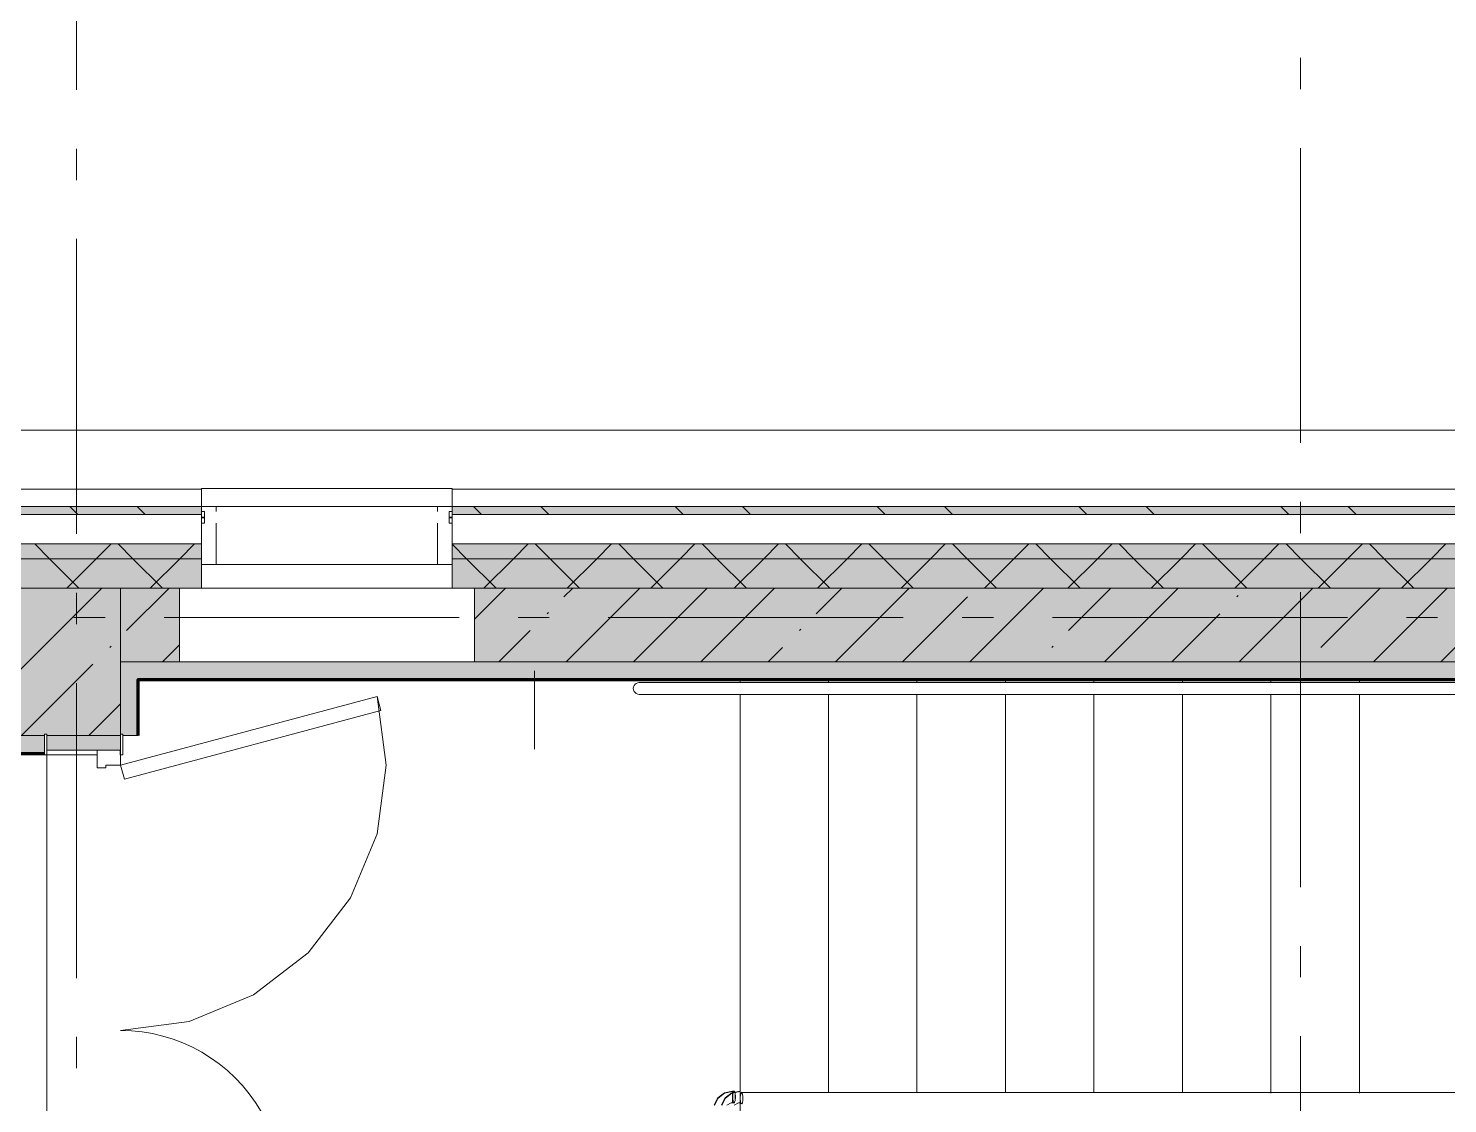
# Model space of a CAD drawing. Header units: millimetres. Extents: x -537608 to 253996, y -217170 to 186033.
# Drawn here: x -272724 to -267912, y 29551 to 33197 of the extents above; entities that cross this region are included whole.
import ezdxf

# ---------------------------------------------------------------- set-up
doc = ezdxf.new("R2010")
doc.units = ezdxf.units.MM
doc.layers.add('16) Лак 1.6м', color=160, linetype='Continuous', lineweight=90)
doc.layers.add('PDF _Геометрия', color=7, linetype='Continuous')
doc.layers.add('PDF _Сплошная заливка', color=7, linetype='Continuous', true_color=0xffffff)

msp = doc.modelspace()

# ---------------------------------------------------------------- hatches: boundary and pattern name
at = {"layer": 'PDF _Сплошная заливка', "transparency": 33554559}
h = msp.add_hatch(color=256, dxfattribs=at)
h.paths.add_polyline_path([(-264411.3488, 31549.0045), (-264384.3486, 31549.0045), (-264384.3486, 31576.0025), (-271287.3503, 31576.0025), (-271287.3503, 31549.0045), (-264437.7925, 31549.0045)], flags=0)
h.paths.add_polyline_path([(-274074.5414, 31549.0045), (-272137.3517, 31549.0045), (-272137.3517, 31576.0025), (-274426.6915, 31576.0025), (-274426.6915, 31549.0045)], flags=0)
h.paths.add_polyline_path([(-276126.6902, 31549.0045), (-276126.6902, 31576.0025), (-277321.6919, 31576.0025), (-277321.6919, 31549.0045), (-276169.4866, 31549.0045)], flags=0)
h.paths.add_polyline_path([(-281911.6917, 31549.0045), (-281911.6917, 31576.0025), (-283111.6925, 31576.0025), (-283111.6925, 31549.0045), (-282035.3315, 31549.0045)], flags=0)
h.paths.add_polyline_path([(-279102.4091, 31549.0045), (-279021.6905, 31549.0045), (-279021.6905, 31576.0025), (-280211.6909, 31576.0025), (-280211.6909, 31549.0045), (-279521.3977, 31549.0045)], flags=0)
h.paths.add_polyline_path([(-284811.6933, 31549.0045), (-284811.6933, 31576.0025), (-286006.6928, 31576.0025), (-286006.6928, 31549.0045), (-285387.2447, 31549.0045)], flags=0)
h.paths.add_polyline_path([(-287901.3552, 31549.0045), (-287901.3552, 31576.0025), (-288901.6931, 31576.0025), (-288901.6931, 31549.0045), (-288320.1673, 31549.0045)], flags=0)
h.paths.add_polyline_path([(-290601.6939, 31549.0045), (-290601.6939, 31576.0025), (-294311.355, 31576.0025), (-294311.355, 31549.0045), (-290834.1032, 31549.0045)], flags=0)
h.paths.add_polyline_path([(-296280.9595, 31549.0045), (-296011.3579, 31549.0045), (-296011.3579, 31576.0025), (-297311.3549, 31576.0025), (-297311.3549, 31549.0045), (-297118.9367, 31549.0045)], flags=0)
h.paths.add_polyline_path([(-299011.3579, 31549.0045), (-299011.3579, 31576.0025), (-300311.3591, 31576.0025), (-300311.3591, 31549.0045), (-299632.8727, 31549.0045)], flags=0)
h.paths.add_polyline_path([(-302011.3578, 31549.0045), (-302011.3578, 31576.0025), (-303311.359, 31576.0025), (-303311.359, 31549.0045), (-302146.8044, 31549.0045)], flags=0)
h.paths.add_polyline_path([(-305498.7176, 31549.0045), (-305011.3577, 31549.0045), (-305011.3577, 31576.0025), (-306311.3589, 31576.0025), (-306311.3589, 31549.0045)], flags=0)
h.paths.add_polyline_path([(-311011.3618, 31549.0045), (-311011.3618, 31576.0025), (-312311.3587, 31576.0025), (-312311.3587, 31549.0045), (-311364.5669, 31549.0045)], flags=0)
h.paths.add_polyline_path([(-309311.3588, 31549.0045), (-308011.3576, 31549.0045), (-308012.6536, 31576.0025), (-309311.3588, 31576.0025)], flags=0)
h.paths.add_polyline_path([(-315761.86, 31549.0045), (-314011.3617, 31549.0045), (-314011.3617, 31576.0025), (-315761.86, 31576.0025), (-315761.86, 31549.336)], flags=0)
h = msp.add_hatch(color=256, dxfattribs=at)
h.paths.add_polyline_path([(-264561.3495, 31399.0038), (-264511.3493, 31399.0038), (-264511.3493, 31449.004), (-271287.3503, 31449.004), (-271287.3503, 31399.0038), (-264856.7822, 31399.0038)], flags=0)
h.paths.add_polyline_path([(-274426.6915, 31399.0038), (-272137.3517, 31399.0038), (-272137.3517, 31449.004), (-274426.6915, 31449.004)], flags=0)
h.paths.add_polyline_path([(-277007.4638, 31399.0038), (-276126.6902, 31399.0038), (-276126.6902, 31449.004), (-277321.6919, 31449.004), (-277321.6919, 31399.0038)], flags=0)
h.paths.add_polyline_path([(-279102.4091, 31399.0038), (-279021.6905, 31399.0038), (-279021.6905, 31449.004), (-280211.6909, 31449.004), (-280211.6909, 31399.0038), (-279521.3977, 31399.0038)], flags=0)
h.paths.add_polyline_path([(-286006.6928, 31399.0038), (-284811.6933, 31399.0038), (-284811.6933, 31449.004), (-286006.6928, 31449.004)], flags=0)
h.paths.add_polyline_path([(-282035.3315, 31399.0038), (-281911.6917, 31399.0038), (-281911.6917, 31449.004), (-283111.6925, 31449.004), (-283111.6925, 31399.0038), (-282873.3109, 31399.0038)], flags=0)
h.paths.add_polyline_path([(-287901.3552, 31399.0038), (-287901.3552, 31449.004), (-288901.6931, 31449.004), (-288901.6931, 31399.0038), (-288320.1673, 31399.0038)], flags=0)
h.paths.add_polyline_path([(-290601.6939, 31399.0038), (-290601.6939, 31449.004), (-294311.355, 31449.004), (-294311.355, 31399.0038), (-290834.1032, 31399.0038)], flags=0)
h.paths.add_polyline_path([(-296011.3579, 31399.0038), (-296011.3579, 31449.004), (-297311.3549, 31449.004), (-297311.3549, 31399.0038), (-296280.9595, 31399.0038)], flags=0)
h.paths.add_polyline_path([(-299632.8727, 31399.0038), (-299011.3579, 31399.0038), (-299011.3579, 31449.004), (-300311.3591, 31449.004), (-300311.3591, 31399.0038)], flags=0)
h.paths.add_polyline_path([(-302011.3578, 31399.0038), (-302011.3578, 31449.004), (-303311.359, 31449.004), (-303311.359, 31399.0038), (-302146.8044, 31399.0038)], flags=0)
h.paths.add_polyline_path([(-308012.6536, 31399.0038), (-308011.3576, 31399.0038), (-308012.6536, 31449.004), (-309311.3588, 31449.004), (-309311.3588, 31399.0038), (-308850.6309, 31399.0038)], flags=0)
h.paths.add_polyline_path([(-305498.7176, 31399.0038), (-305011.3577, 31399.0038), (-305011.3577, 31449.004), (-306311.3589, 31449.004), (-306311.3589, 31399.0038)], flags=0)
h.paths.add_polyline_path([(-311011.3618, 31399.0038), (-311011.3618, 31449.004), (-312311.3587, 31449.004), (-312311.3587, 31399.0038), (-311364.5669, 31399.0038)], flags=0)
h.paths.add_polyline_path([(-315761.86, 31399.0038), (-314011.3617, 31399.0038), (-314011.3617, 31449.004), (-315761.86, 31449.004), (-315761.86, 31399.3354)], flags=0)
h = msp.add_hatch(color=256, dxfattribs=at)
h.paths.add_polyline_path([(-264661.3483, 31299.0034), (-264561.3495, 31299.0034), (-264561.3495, 31399.0038), (-271287.3503, 31399.0038), (-271287.3503, 31299.0034), (-264856.7822, 31299.0034)], flags=0)
h.paths.add_polyline_path([(-276169.4866, 31299.0034), (-276126.6902, 31299.0034), (-276126.6902, 31399.0038), (-277321.6919, 31399.0038), (-277321.6919, 31299.0034), (-277007.4638, 31299.0034)], flags=0)
h.paths.add_polyline_path([(-273655.5528, 31299.0034), (-272137.3517, 31299.0034), (-272137.3517, 31399.0038), (-274426.6915, 31399.0038), (-274426.6915, 31299.0034), (-274074.5414, 31299.0034)], flags=0)
h.paths.add_polyline_path([(-280211.6909, 31299.0034), (-279021.6905, 31299.0034), (-279021.6905, 31399.0038), (-280211.6909, 31399.0038)], flags=0)
h.paths.add_polyline_path([(-281911.6917, 31299.0034), (-281911.6917, 31399.0038), (-283111.6925, 31399.0038), (-283111.6925, 31299.0034), (-282035.3315, 31299.0034)], flags=0)
h.paths.add_polyline_path([(-285387.2447, 31299.0034), (-284811.6933, 31299.0034), (-284811.6933, 31399.0038), (-286006.6928, 31399.0038), (-286006.6928, 31299.0034)], flags=0)
h.paths.add_polyline_path([(-290601.6939, 31299.0034), (-290601.6939, 31399.0038), (-294311.355, 31399.0038), (-294311.355, 31299.0034), (-290834.1032, 31299.0034)], flags=0)
h.paths.add_polyline_path([(-288901.6931, 31299.0034), (-287901.3552, 31299.0034), (-287901.3552, 31399.0038), (-288901.6931, 31399.0038)], flags=0)
h.paths.add_polyline_path([(-297311.3549, 31299.0034), (-296011.3579, 31299.0034), (-296011.3579, 31399.0038), (-297311.3549, 31399.0038)], flags=0)
h.paths.add_polyline_path([(-299632.8727, 31299.0034), (-299011.3579, 31299.0034), (-299011.3579, 31399.0038), (-300311.3591, 31399.0038), (-300311.3591, 31299.0034)], flags=0)
h.paths.add_polyline_path([(-302011.3578, 31299.0034), (-302011.3578, 31399.0038), (-303311.359, 31399.0038), (-303311.359, 31299.0034), (-302146.8044, 31299.0034)], flags=0)
h.paths.add_polyline_path([(-306311.3589, 31299.0034), (-305011.3577, 31299.0034), (-305011.3577, 31399.0038), (-306311.3589, 31399.0038)], flags=0)
h.paths.add_polyline_path([(-308012.6536, 31299.0034), (-308011.3576, 31299.0034), (-308012.6536, 31399.0038), (-309311.3588, 31399.0038), (-309311.3588, 31299.0034), (-308850.6309, 31299.0034)], flags=0)
h.paths.add_polyline_path([(-312311.3587, 31299.0034), (-311011.3618, 31299.0034), (-311011.3618, 31399.0038), (-312311.3587, 31399.0038)], flags=0)
h.paths.add_polyline_path([(-315711.3603, 31299.0034), (-315711.3603, 31299.3521), (-314011.3617, 31299.0034), (-314011.3617, 31399.0038), (-315761.86, 31399.0038), (-315761.86, 31299.0034)], flags=0)
msp.add_hatch(color=256, dxfattribs=at).paths.add_polyline_path([(-272817.5734, 30799.0012), (-272669.3511, 30799.0012), (-272669.3511, 30804.3492), (-272661.3507, 30804.3492), (-272661.3507, 30799.35), (-272411.3518, 30799.35), (-272411.3518, 31299.0034), (-272911.3518, 31299.0034), (-272911.3518, 30799.0012)])
h = msp.add_hatch(color=256, dxfattribs=at)
h.paths.add_polyline_path([(-264661.3483, 31049.0023), (-264661.3483, 31299.0034), (-271211.351, 31299.0034), (-271211.351, 31049.0023), (-264856.7822, 31049.0023)], flags=0)
h.paths.add_polyline_path([(-272398.5848, 31049.0023), (-272211.3509, 31049.0023), (-272211.3509, 31299.0034), (-272411.3518, 31299.0034), (-272411.3518, 31049.0023)], flags=0)
at = {"layer": 'PDF _Сплошная заливка', "true_color": 0x56bc34, "transparency": 33554559}
h = msp.add_hatch(color=85, dxfattribs=at)
h.paths.add_polyline_path([(-272411.3518, 27649.0007), (-272351.3511, 27649.0007), (-272351.3511, 29149.3516), (-272361.3516, 29149.3516), (-272361.3516, 28699.3497), (-272411.3518, 28699.3497)], flags=0)
h.paths.add_polyline_path([(-272403.3515, 30799.35), (-272351.3511, 30799.35), (-272351.3511, 31049.0023), (-272411.3518, 31049.0023), (-272409.7694, 30804.3492), (-272403.3515, 30804.3492)], flags=0)
msp.add_hatch(color=85, dxfattribs=at).paths.add_polyline_path([(-265131.349, 30989.0038), (-265071.3488, 30989.0038), (-265071.3488, 31049.0023), (-272351.3511, 31049.0023), (-272351.3511, 30989.0038), (-265275.7708, 30989.0038)])

# ---------------------------------------------------------------- linework, layer by layer
at = {"layer": '16) Лак 1.6м'}
for points in [[(-274366.6521, 30989.3525), (-273187.1625, 30989.3525), (-273187.1625, 30739.0027), (-272669.3511, 30739.0027)], [(-272351.3511, 30799.35), (-272351.3511, 30989.0038), (-265131.349, 30989.0038), (-265131.349, 30799.0034), (-265131.349, 30769.002), (-264971.3501, 30769.002), (-264971.3501, 27709.0035), (-272351.3511, 27709.0035), (-272351.3511, 29149.3516)]]:
    msp.add_lwpolyline(points, dxfattribs=at)
at = {"layer": 'PDF _Геометрия', "color": 253, "lineweight": 9, "true_color": 0xaaaaaa}
for p, q in [((-272561.3503, 32988.9262), (-272561.3503, 33988.9262)), ((-268411.3498, 32991.3892), (-268411.3498, 33097.2241)), ((-272561.3503, 32683.0947), (-272561.3503, 32788.9297)), ((-268411.3498, 31791.3927), (-268411.3498, 32791.3926)), ((-272561.3503, 31483.0939), (-272561.3503, 32483.0939)), ((-272137.3517, 31576.0025), (-272137.3517, 31637.3488)), ((-272137.3517, 31637.3488), (-271287.3503, 31637.3488)), ((-271287.3503, 31637.3488), (-271287.3503, 31576.0025)), ((-268411.3498, 31485.5569), (-268411.3498, 31591.3918)), ((-272137.3517, 31539.3506), (-272127.3513, 31539.3506)), ((-272127.3513, 31537.3527), (-272137.3517, 31537.3527)), ((-271297.3507, 31539.3506), (-271287.3503, 31539.3506)), ((-271287.3503, 31537.3527), (-271297.3507, 31537.3527)), ((-272561.3503, 31177.2625), (-272561.3503, 31283.0931)), ((-268411.3498, 30285.5561), (-268411.3498, 31285.5561)), ((-272463.9485, 31199.3518), (-272569.7813, 31199.3518)), ((-271263.9477, 31199.3518), (-272263.9477, 31199.3518)), ((-270958.114, 31199.3518), (-271063.9468, 31199.3518)), ((-269758.1132, 31199.3518), (-270758.1131, 31199.3518)), ((-269452.2796, 31199.3518), (-269558.1145, 31199.3518)), ((-268252.2809, 31199.3518), (-269252.2809, 31199.3518)), ((-267946.4473, 31199.3518), (-268052.28, 31199.3518)), ((-270311.3514, 30979.0012), (-270311.3514, 30989.0038)), ((-270011.3502, 30989.0038), (-270011.3502, 30979.0012)), ((-270011.3502, 30979.0012), (-270011.3502, 30989.0038)), ((-269711.351, 30989.0038), (-269711.351, 30979.0012)), ((-269711.351, 30979.0012), (-269711.351, 30989.0038)), ((-269411.3498, 30989.0038), (-269411.3498, 30979.0012)), ((-269411.3498, 30979.0012), (-269411.3498, 30989.0038)), ((-269111.3506, 30989.0038), (-269111.3506, 30979.0012)), ((-269111.3506, 30979.0012), (-269111.3506, 30989.0038)), ((-268811.3493, 30989.0038), (-268811.3493, 30979.0012)), ((-268811.3493, 30979.0012), (-268811.3493, 30989.0038)), ((-268511.3502, 30989.0038), (-268511.3502, 30979.0012)), ((-268511.3502, 30979.0012), (-268511.3502, 30989.0038)), ((-268211.3511, 30989.0038), (-268211.3511, 30979.0012)), ((-268211.3511, 30979.0012), (-268211.3511, 30989.0038)), ((-272561.3503, 29977.2616), (-272561.3503, 30977.2616)), ((-270311.3514, 29499.0043), (-270311.3514, 30939.0036)), ((-270011.3502, 30939.0036), (-270011.3502, 29588.3907)), ((-270011.3502, 29588.3907), (-270011.3502, 30939.0036)), ((-269711.351, 30939.0036), (-269711.351, 29588.2744)), ((-269711.351, 29588.2744), (-269711.351, 30939.0036)), ((-269411.3498, 30939.0036), (-269411.3498, 29588.1625)), ((-269411.3498, 29588.1625), (-269411.3498, 30939.0036)), ((-269111.3506, 30939.0036), (-269111.3506, 29588.0462)), ((-269111.3506, 29588.0462), (-269111.3506, 30939.0036)), ((-268811.3493, 30939.0036), (-268811.3493, 29587.9342)), ((-268811.3493, 29587.9342), (-268811.3493, 30939.0036)), ((-268511.3502, 30939.0036), (-268511.3502, 29587.0214)), ((-268511.3502, 29587.0214), (-268511.3502, 30939.0036)), ((-268211.3511, 30939.0036), (-268211.3511, 29587.0214)), ((-268211.3511, 29587.0214), (-268211.3511, 30939.0036)), ((-268411.3498, 29979.7246), (-268411.3498, 30085.5552)), ((-272561.3503, 29671.4258), (-272561.3503, 29777.2608)), ((-268411.3498, 28779.7238), (-268411.3498, 29779.7237))]:
    msp.add_line(p, q, dxfattribs=at)
at = {"layer": 'PDF _Геометрия', "lineweight": 9}
for p, q in [((-278821.6918, 31835.3517), (-264624.3498, 31835.3517)), ((-272137.3517, 31635.3509), (-274426.6915, 31635.3509)), ((-264424.3494, 31635.3509), (-271287.3503, 31635.3509)), ((-272137.3517, 31576.0025), (-274426.6915, 31576.0025)), ((-272137.3517, 31549.0045), (-272137.3517, 31576.0025)), ((-272087.3515, 31576.0025), (-272137.3517, 31576.0025)), ((-272137.3517, 31576.0025), (-272137.3517, 31559.0028)), ((-272087.3515, 31559.0028), (-272087.3515, 31576.0025)), ((-272087.3515, 31576.0025), (-271337.3505, 31576.0025)), ((-271287.3503, 31576.0025), (-271337.3505, 31576.0025)), ((-271337.3505, 31576.0025), (-271337.3505, 31559.0028)), ((-264384.3486, 31576.0025), (-271287.3503, 31576.0025)), ((-271287.3503, 31576.0025), (-271287.3503, 31549.0045)), ((-271287.3503, 31559.0028), (-271287.3503, 31576.0025)), ((-272137.3517, 31549.0045), (-274426.6915, 31549.0045)), ((-272137.3517, 31559.0028), (-272127.3513, 31559.0028)), ((-272137.3517, 31449.004), (-272137.3517, 31549.0045)), ((-272127.3513, 31519.0052), (-272137.3517, 31519.0052)), ((-272137.3517, 31519.0052), (-272137.3517, 31379.0029)), ((-272127.3513, 31559.0028), (-272127.3513, 31519.0052)), ((-272087.3515, 31379.0029), (-272087.3515, 31519.0052)), ((-271337.3505, 31519.0052), (-271337.3505, 31379.0029)), ((-271297.3507, 31519.0052), (-271297.3507, 31559.0028)), ((-271297.3507, 31559.0028), (-271287.3503, 31559.0028)), ((-271287.3503, 31519.0052), (-271297.3507, 31519.0052)), ((-271287.3503, 31549.0045), (-271287.3503, 31449.004)), ((-264411.3488, 31549.0045), (-271287.3503, 31549.0045)), ((-271287.3503, 31379.0029), (-271287.3503, 31519.0052)), ((-272137.3517, 31449.004), (-274426.6915, 31449.004)), ((-272652.6097, 31399.0038), (-272702.6078, 31449.004)), ((-272493.9026, 31399.0038), (-272443.9045, 31449.004)), ((-272369.7654, 31399.0038), (-272419.7656, 31449.004)), ((-272211.0603, 31399.0038), (-272161.0601, 31449.004)), ((-272137.3517, 31399.0038), (-272137.3517, 31449.004)), ((-271287.3503, 31449.004), (-271287.3503, 31399.0038)), ((-264511.3493, 31449.004), (-271287.3503, 31449.004)), ((-271238.3943, 31399.0038), (-271287.3503, 31447.9577)), ((-271079.6892, 31399.0038), (-271029.689, 31449.004)), ((-270955.552, 31399.0038), (-271005.5522, 31449.004)), ((-270796.847, 31399.0038), (-270746.8468, 31449.004)), ((-270672.7098, 31399.0038), (-270722.71, 31449.004)), ((-270514.0048, 31399.0038), (-270464.0046, 31449.004)), ((-270389.8676, 31399.0038), (-270439.8656, 31449.004)), ((-270231.1604, 31399.0038), (-270181.1623, 31449.004)), ((-270107.0232, 31399.0038), (-270157.0234, 31449.004)), ((-269948.3181, 31399.0038), (-269898.3179, 31449.004)), ((-269824.1809, 31399.0038), (-269874.1811, 31449.004)), ((-269665.4759, 31399.0038), (-269615.4757, 31449.004)), ((-269541.3387, 31399.0038), (-269591.3389, 31449.004)), ((-269382.6336, 31399.0038), (-269332.6334, 31449.004)), ((-269258.4964, 31399.0038), (-269308.4945, 31449.004)), ((-269099.7892, 31399.0038), (-269049.7912, 31449.004)), ((-268975.652, 31399.0038), (-269025.6523, 31449.004)), ((-268816.947, 31399.0038), (-268766.9468, 31449.004)), ((-268692.8098, 31399.0038), (-268742.81, 31449.004)), ((-268534.1048, 31399.0038), (-268484.1045, 31449.004)), ((-268409.9676, 31399.0038), (-268459.9678, 31449.004)), ((-268251.2625, 31399.0038), (-268201.2623, 31449.004)), ((-268127.1253, 31399.0038), (-268177.1234, 31449.004)), ((-267968.4182, 31399.0038), (-267918.4201, 31449.004)), ((-272137.3517, 31399.0038), (-274426.6915, 31399.0038)), ((-272552.6093, 31299.0034), (-272652.6097, 31399.0038)), ((-272593.903, 31299.0034), (-272493.9026, 31399.0038)), ((-272269.7671, 31299.0034), (-272369.7654, 31399.0038)), ((-272311.0608, 31299.0034), (-272211.0603, 31399.0038)), ((-272137.3517, 31299.0034), (-272137.3517, 31399.0038)), ((-272137.3517, 31379.0029), (-272087.3515, 31379.0029)), ((-272087.3515, 31379.0029), (-271337.3505, 31379.0029)), ((-271337.3505, 31379.0029), (-271287.3503, 31379.0029)), ((-271287.3503, 31399.0038), (-271287.3503, 31299.0034)), ((-264561.3495, 31399.0038), (-271287.3503, 31399.0038)), ((-271138.3938, 31299.0034), (-271238.3943, 31399.0038)), ((-271179.6896, 31299.0034), (-271079.6892, 31399.0038)), ((-270855.5516, 31299.0034), (-270955.552, 31399.0038)), ((-270896.8474, 31299.0034), (-270796.847, 31399.0038)), ((-270572.7094, 31299.0034), (-270672.7098, 31399.0038)), ((-270614.0051, 31299.0034), (-270514.0048, 31399.0038)), ((-270289.8671, 31299.0034), (-270389.8676, 31399.0038)), ((-270331.1608, 31299.0034), (-270231.1604, 31399.0038)), ((-270007.0228, 31299.0034), (-270107.0232, 31399.0038)), ((-270048.3185, 31299.0034), (-269948.3181, 31399.0038)), ((-269724.1805, 31299.0034), (-269824.1809, 31399.0038)), ((-269765.4763, 31299.0034), (-269665.4759, 31399.0038)), ((-269441.3383, 31299.0034), (-269541.3387, 31399.0038)), ((-269482.6341, 31299.0034), (-269382.6336, 31399.0038)), ((-269158.496, 31299.0034), (-269258.4964, 31399.0038)), ((-269199.7897, 31299.0034), (-269099.7892, 31399.0038)), ((-268875.6516, 31299.0034), (-268975.652, 31399.0038)), ((-268916.9474, 31299.0034), (-268816.947, 31399.0038)), ((-268592.8094, 31299.0034), (-268692.8098, 31399.0038)), ((-268634.1052, 31299.0034), (-268534.1048, 31399.0038)), ((-268309.9672, 31299.0034), (-268409.9676, 31399.0038)), ((-268351.2608, 31299.0034), (-268251.2625, 31399.0038)), ((-268027.1249, 31299.0034), (-268127.1253, 31399.0038)), ((-268068.4186, 31299.0034), (-267968.4182, 31399.0038)), ((-272911.3518, 30862.9612), (-272475.3075, 31299.0034)), ((-272411.3518, 31299.0034), (-272911.3518, 31299.0034)), ((-272211.3509, 31299.0034), (-272411.3518, 31299.0034)), ((-272411.3518, 31299.0034), (-272137.3517, 31299.0034)), ((-272411.3518, 30804.3492), (-272411.3518, 31299.0034)), ((-272390.9634, 31155.2463), (-272247.2084, 31299.0034)), ((-272211.3509, 31049.0023), (-272211.3509, 31299.0034)), ((-271287.3503, 31299.0034), (-264661.3483, 31299.0034)), ((-271211.351, 31194.3698), (-271106.7153, 31299.0034)), ((-264661.3483, 31299.0034), (-271211.351, 31299.0034)), ((-271211.351, 31299.0034), (-271211.351, 31049.0023)), ((-270908.3226, 31269.2969), (-270878.6183, 31299.0034)), ((-270900.5182, 31049.0023), (-270650.5192, 31299.0034)), ((-270672.4213, 31049.0023), (-270422.4202, 31299.0034)), ((-270444.3222, 31049.0023), (-270194.3212, 31299.0034)), ((-270052.9539, 31212.2738), (-269966.2242, 31299.0034)), ((-269988.1241, 31049.0023), (-269738.1252, 31299.0034)), ((-269531.9281, 31049.0023), (-269281.9271, 31299.0034)), ((-269197.5851, 31155.2463), (-269053.8302, 31299.0034)), ((-269075.73, 31049.0023), (-268825.7311, 31299.0034)), ((-268619.534, 31049.0023), (-268369.533, 31299.0034)), ((-268342.2141, 31098.2232), (-268141.4339, 31299.0034)), ((-268163.3359, 31049.0023), (-267913.337, 31299.0034)), ((-269760.0272, 31049.0023), (-269539.7326, 31269.2969)), ((-268627.3385, 31269.2969), (-268622.5955, 31274.0378)), ((-270965.3479, 31212.2738), (-270960.6072, 31217.0146)), ((-268847.6331, 31049.0023), (-268684.3616, 31212.2738)), ((-271128.6173, 31049.0023), (-271022.3733, 31155.2463)), ((-270109.9792, 31155.2463), (-270105.2362, 31159.9915)), ((-267935.2369, 31049.0023), (-267828.9928, 31155.2463)), ((-272447.9887, 31098.2232), (-272443.2478, 31102.964)), ((-272269.1104, 31049.0023), (-272211.3509, 31106.7618)), ((-270216.2231, 31049.0023), (-270167.0023, 31098.2232)), ((-269254.6082, 31098.2232), (-269249.8674, 31102.964)), ((-272747.2084, 30799.0012), (-272505.014, 31041.2)), ((-272351.3511, 31049.0023), (-272411.3518, 31049.0023)), ((-272411.3518, 31049.0023), (-272211.3509, 31049.0023)), ((-265071.3488, 31049.0023), (-272351.3511, 31049.0023)), ((-271211.351, 31049.0023), (-265071.3488, 31049.0023)), ((-272351.3511, 30799.35), (-272351.3511, 30989.0038)), ((-272351.3511, 30989.0038), (-265131.349, 30989.0038)), ((-271007.744, 31019.003), (-271007.744, 30752.8548)), ((-270653.0597, 30979.0012), (-265733.0583, 30979.0012)), ((-272518.7627, 30799.35), (-272411.3518, 30906.7609)), ((-271542.0168, 30932.2863), (-272411.3518, 30699.3496)), ((-271529.0775, 30883.9913), (-271542.0168, 30932.2863)), ((-271511.3501, 30699.3496), (-271542.0168, 30932.2863)), ((-265733.0583, 30939.0036), (-270653.0597, 30939.0036)), ((-272398.4104, 30651.0545), (-271529.0775, 30883.9913)), ((-272911.3518, 30799.0012), (-272669.3511, 30799.0012)), ((-272661.3507, 30804.3492), (-272669.3511, 30804.3492)), ((-272669.3511, 30804.3492), (-272669.3511, 30734.3523)), ((-272661.3507, 30734.3523), (-272661.3507, 30804.3492)), ((-272411.3518, 30799.35), (-272661.3507, 30799.35)), ((-272661.3507, 30799.35), (-272661.3507, 30749.3498)), ((-272403.3515, 30804.3492), (-272411.3518, 30804.3492)), ((-272411.3518, 30804.3492), (-272411.3518, 30734.3523)), ((-272411.3518, 30749.3498), (-272411.3518, 30799.35)), ((-272403.3515, 30734.3523), (-272403.3515, 30804.3492)), ((-272403.3515, 30799.35), (-272351.3511, 30799.35)), ((-272661.3507, 30749.3498), (-272411.3518, 30749.3498)), ((-272491.3513, 30749.3498), (-272661.3507, 30749.3498)), ((-272661.3507, 30749.3498), (-272661.3507, 30734.3523)), ((-272411.3518, 30749.3498), (-272491.3513, 30749.3498)), ((-272491.3513, 30749.3498), (-272491.3513, 30689.3513)), ((-272491.3513, 30734.3523), (-272491.3513, 30749.3498)), ((-272411.3518, 30749.3498), (-272412.3508, 30749.3498)), ((-272412.3508, 30749.3498), (-272412.3508, 30734.3523)), ((-272411.3518, 30699.3496), (-272411.3518, 30749.3498)), ((-272411.3518, 30734.3523), (-272411.3518, 30749.3498)), ((-273127.164, 30739.0027), (-272669.3511, 30739.0027)), ((-272669.3511, 30734.3523), (-272661.3507, 30734.3523)), ((-272661.3507, 30734.3523), (-272491.3513, 30734.3523)), ((-272461.352, 30689.3513), (-272461.352, 30699.3496)), ((-272461.352, 30699.3496), (-272411.3518, 30699.3496)), ((-272412.3508, 30734.3523), (-272411.3518, 30734.3523)), ((-272411.3518, 30734.3523), (-272403.3515, 30734.3523)), ((-272411.3518, 30699.3496), (-272398.4104, 30651.0545)), ((-271542.0168, 30466.4129), (-271511.3501, 30699.3496)), ((-272491.3513, 30689.3513), (-272461.352, 30689.3513)), ((-271631.9285, 30249.352), (-271542.0168, 30466.4129)), ((-271774.9557, 30062.9535), (-271631.9285, 30249.352)), ((-271961.352, 29919.9284), (-271774.9557, 30062.9535)), ((-272178.415, 29830.0168), (-271961.352, 29919.9284)), ((-272411.3518, 29799.35), (-272178.415, 29830.0168)), ((-270336.3515, 29594.0486), (-270364.2323, 29587.9989)), ((-270363.8878, 29586.509), (-270336.3515, 29592.5459)), ((-270311.3514, 29594.0486), (-270339.2343, 29587.9989)), ((-270311.3514, 29592.5459), (-270338.8877, 29586.509)), ((-270336.3515, 29594.0486), (-270331.6301, 29594.0486)), ((-270331.6301, 29594.0486), (-270336.3515, 29594.0486)), ((-270336.3515, 29593.364), (-270336.3515, 29594.0486)), ((-270336.3515, 29594.0486), (-270336.3515, 29593.364)), ((-270336.3515, 29593.364), (-270336.3515, 29594.0486)), ((-270336.3515, 29594.0486), (-270336.3515, 29593.364)), ((-270336.3515, 29593.6654), (-270336.3515, 29594.0443)), ((-270336.3515, 29594.0443), (-270336.3515, 29594.0013)), ((-270336.3515, 29594.0013), (-270336.3515, 29592.9808)), ((-270336.3515, 29591.9904), (-270336.3515, 29593.6654)), ((-270336.3515, 29591.366), (-270336.3515, 29593.364)), ((-270336.3515, 29593.364), (-270336.3515, 29591.366)), ((-270336.3515, 29591.366), (-270336.3515, 29593.364)), ((-270336.3515, 29593.364), (-270336.3515, 29591.366)), ((-270336.3515, 29592.9808), (-270336.3515, 29591.069)), ((-270336.3515, 29592.5072), (-270336.3515, 29592.5459)), ((-270336.3515, 29592.5459), (-270336.3515, 29592.1971)), ((-270336.3515, 29591.9172), (-270336.3515, 29592.5459)), ((-270336.3515, 29592.5459), (-270336.3515, 29591.9172)), ((-270336.3515, 29591.9172), (-270336.3515, 29592.5459)), ((-270336.3515, 29592.5459), (-270336.3515, 29591.9172)), ((-270336.3515, 29591.5598), (-270336.3515, 29592.5072)), ((-270336.3515, 29592.1971), (-270336.3515, 29590.6469)), ((-270336.3515, 29589.0969), (-270336.3515, 29591.9904)), ((-270334.5732, 29589.6825), (-270333.6776, 29592.0679)), ((-270334.5732, 29589.6825), (-270333.6776, 29592.0679)), ((-270333.6776, 29592.0679), (-270332.6808, 29593.5448)), ((-270333.6776, 29592.0679), (-270332.6808, 29593.5448)), ((-270332.1555, 29592.4124), (-270333.1781, 29591.3445)), ((-270332.1555, 29592.4124), (-270333.1781, 29591.3445)), ((-270332.6808, 29593.5448), (-270331.6301, 29594.0486)), ((-270332.6808, 29593.5448), (-270331.6301, 29594.0486)), ((-270331.6301, 29592.5459), (-270332.1555, 29592.4124)), ((-270331.6301, 29592.5459), (-270332.1555, 29592.4124)), ((-270331.6301, 29594.0486), (-270330.5795, 29593.5448)), ((-270331.6301, 29594.0486), (-270330.5795, 29593.5448)), ((-270331.1027, 29592.4124), (-270331.6301, 29592.5459)), ((-270331.1027, 29592.4124), (-270331.6301, 29592.5459)), ((-270330.08, 29591.3445), (-270331.1027, 29592.4124)), ((-270330.08, 29591.3445), (-270331.1027, 29592.4124)), ((-270330.5795, 29593.5448), (-270329.5805, 29592.0679)), ((-270330.5795, 29593.5448), (-270329.5805, 29592.0679)), ((-270329.5805, 29592.0679), (-270328.6849, 29589.6825)), ((-270329.5805, 29592.0679), (-270328.6849, 29589.6825)), ((-270311.3514, 29593.6654), (-270311.3514, 29594.0443)), ((-270311.3514, 29594.0443), (-270311.3514, 29594.0013)), ((-270311.3514, 29594.0013), (-270311.3514, 29592.9808)), ((-270311.3514, 29591.9904), (-270311.3514, 29593.6654)), ((-270311.3514, 29592.9808), (-270311.3514, 29591.069)), ((-270311.3514, 29592.5072), (-270311.3514, 29592.5459)), ((-270311.3514, 29592.5459), (-270311.3514, 29592.1971)), ((-270311.3514, 29591.5598), (-270311.3514, 29592.5072)), ((-270311.3514, 29592.1971), (-270311.3514, 29590.6469)), ((-270311.3514, 29589.0969), (-270311.3514, 29591.9904)), ((-270386.6231, 29571.1369), (-270399.3965, 29546.688)), ((-270398.178, 29545.3876), (-270385.8803, 29569.6901)), ((-270364.2323, 29587.9989), (-270386.6231, 29571.1369)), ((-270385.8803, 29569.6901), (-270363.8878, 29586.509)), ((-270361.623, 29571.1369), (-270374.3964, 29546.688)), ((-270360.8802, 29569.6901), (-270373.1779, 29545.3876)), ((-270339.2343, 29587.9989), (-270361.623, 29571.1369)), ((-270338.8877, 29586.509), (-270360.8802, 29569.6901)), ((-270355.853, 29545.5684), (-270341.6112, 29553.5386)), ((-270341.6112, 29553.5386), (-270336.3515, 29554.0468)), ((-270336.3515, 29590.07), (-270336.3515, 29591.9172)), ((-270336.3515, 29591.9172), (-270336.3515, 29590.07)), ((-270336.3515, 29590.07), (-270336.3515, 29591.9172)), ((-270336.3515, 29591.9172), (-270336.3515, 29590.07)), ((-270336.3515, 29589.4198), (-270336.3515, 29591.5598)), ((-270336.3515, 29588.1883), (-270336.3515, 29591.366)), ((-270336.3515, 29591.366), (-270336.3515, 29588.1883)), ((-270336.3515, 29588.1883), (-270336.3515, 29591.366)), ((-270336.3515, 29591.366), (-270336.3515, 29588.1883)), ((-270336.3515, 29591.069), (-270336.3515, 29588.3088)), ((-270336.3515, 29590.6469), (-270336.3515, 29587.9687)), ((-270336.3515, 29587.1291), (-270336.3515, 29590.07)), ((-270336.3515, 29590.07), (-270336.3515, 29587.1291)), ((-270336.3515, 29587.1291), (-270336.3515, 29590.07)), ((-270336.3515, 29590.07), (-270336.3515, 29587.1291)), ((-270336.3515, 29586.2334), (-270336.3515, 29589.4198)), ((-270336.3515, 29585.1742), (-270336.3515, 29589.0969)), ((-270336.3515, 29588.3088), (-270336.3515, 29584.8297)), ((-270336.3515, 29584.0461), (-270336.3515, 29588.1883)), ((-270336.3515, 29588.1883), (-270336.3515, 29584.0461)), ((-270336.3515, 29584.0461), (-270336.3515, 29588.1883)), ((-270336.3515, 29588.1883), (-270336.3515, 29584.0461)), ((-270336.3515, 29587.9687), (-270336.3515, 29584.3388)), ((-270336.3515, 29583.2968), (-270336.3515, 29587.1291)), ((-270336.3515, 29587.1291), (-270336.3515, 29583.2968)), ((-270336.3515, 29583.2968), (-270336.3515, 29587.1291)), ((-270336.3515, 29587.1291), (-270336.3515, 29583.2968)), ((-270336.3515, 29582.216), (-270336.3515, 29586.2334)), ((-270336.3515, 29580.4937), (-270336.3515, 29585.1742)), ((-270336.3515, 29584.8297), (-270336.3515, 29580.8123)), ((-270336.3515, 29584.3388), (-270336.3515, 29580.0114)), ((-270336.3515, 29579.2234), (-270336.3515, 29584.0461)), ((-270336.3515, 29584.0461), (-270336.3515, 29579.2234)), ((-270336.3515, 29579.2234), (-270336.3515, 29584.0461)), ((-270336.3515, 29578.8359), (-270336.3515, 29583.2968)), ((-270336.3515, 29583.2968), (-270336.3515, 29578.8359)), ((-270336.3515, 29583.2968), (-270336.3515, 29578.8359)), ((-270336.3515, 29577.6388), (-270336.3515, 29582.216)), ((-270336.3515, 29580.8123), (-270336.3515, 29576.459)), ((-270336.3515, 29576.1146), (-270336.3515, 29580.4937)), ((-270336.3515, 29580.0114), (-270336.3515, 29575.2749)), ((-270336.3515, 29574.0477), (-270336.3515, 29579.2234)), ((-270336.3515, 29579.2234), (-270336.3515, 29574.0477)), ((-270336.3515, 29574.0477), (-270336.3515, 29579.2234)), ((-270336.3515, 29579.2234), (-270336.3515, 29574.0477)), ((-270336.3515, 29574.0477), (-270336.3515, 29578.8359)), ((-270336.3515, 29578.8359), (-270336.3515, 29574.0477)), ((-270336.3515, 29574.0477), (-270336.3515, 29578.8359)), ((-270336.3515, 29578.8359), (-270336.3515, 29574.0477)), ((-270336.3515, 29574.0477), (-270336.2331, 29578.4957)), ((-270336.3515, 29574.0477), (-270336.2331, 29578.4957)), ((-270336.3515, 29572.8205), (-270336.3515, 29577.6388)), ((-270336.3515, 29576.459), (-270336.3515, 29571.9809)), ((-270336.3515, 29571.6364), (-270336.3515, 29576.1146)), ((-270336.3515, 29575.2749), (-270336.3515, 29570.4523)), ((-270336.3515, 29574.0477), (-270336.3515, 29568.872)), ((-270336.3515, 29568.872), (-270336.3515, 29574.0477)), ((-270336.3515, 29574.0477), (-270336.3515, 29569.2595)), ((-270336.3515, 29569.2595), (-270336.3515, 29574.0477)), ((-270336.2331, 29569.5954), (-270336.3515, 29574.0477)), ((-270336.2331, 29569.5954), (-270336.3515, 29574.0477)), ((-270336.3515, 29574.0477), (-270336.3515, 29568.872)), ((-270336.3515, 29568.872), (-270336.3515, 29574.0477)), ((-270336.3515, 29574.0477), (-270336.3515, 29569.2595)), ((-270336.3515, 29569.2595), (-270336.3515, 29574.0477)), ((-270336.3515, 29568.084), (-270336.3515, 29572.8205)), ((-270336.3515, 29571.9809), (-270336.3515, 29567.6017)), ((-270336.3515, 29567.2831), (-270336.3515, 29571.6364)), ((-270336.3515, 29570.4523), (-270336.3515, 29565.8794)), ((-270336.3515, 29569.2595), (-270336.3515, 29564.7986)), ((-270336.3515, 29564.7986), (-270336.3515, 29569.2595)), ((-270336.3515, 29569.2595), (-270336.3515, 29564.7986)), ((-270336.3515, 29564.7986), (-270336.3515, 29569.2595)), ((-270336.3515, 29568.872), (-270336.3515, 29564.0494)), ((-270336.3515, 29564.0494), (-270336.3515, 29568.872)), ((-270336.3515, 29568.872), (-270336.3515, 29564.0494)), ((-270336.3515, 29564.0494), (-270336.3515, 29568.872)), ((-270336.3515, 29563.7566), (-270336.3515, 29568.084)), ((-270336.3515, 29567.6017), (-270336.3515, 29562.9212)), ((-270336.3515, 29563.2657), (-270336.3515, 29567.2831)), ((-270336.3515, 29565.8794), (-270336.3515, 29561.8619)), ((-270336.3515, 29564.7986), (-270336.3515, 29560.9663)), ((-270336.3515, 29560.9663), (-270336.3515, 29564.7986)), ((-270336.3515, 29564.7986), (-270336.3515, 29560.9663)), ((-270336.3515, 29560.9663), (-270336.3515, 29564.7986)), ((-270336.3515, 29564.0494), (-270336.3515, 29559.9071)), ((-270336.3515, 29559.9071), (-270336.3515, 29564.0494)), ((-270336.3515, 29564.0494), (-270336.3515, 29559.9071)), ((-270336.3515, 29559.9071), (-270336.3515, 29564.0494)), ((-270336.3515, 29560.1267), (-270336.3515, 29563.7566)), ((-270336.3515, 29559.7865), (-270336.3515, 29563.2657)), ((-270336.3515, 29562.9212), (-270336.3515, 29558.9985)), ((-270336.3515, 29561.8619), (-270336.3515, 29558.6756)), ((-270336.3515, 29560.9663), (-270336.3515, 29558.0254)), ((-270336.3515, 29558.0254), (-270336.3515, 29560.9663)), ((-270336.3515, 29560.9663), (-270336.3515, 29558.0254)), ((-270336.3515, 29558.0254), (-270336.3515, 29560.9663)), ((-270336.3515, 29557.4484), (-270336.3515, 29560.1267)), ((-270336.3515, 29559.9071), (-270336.3515, 29556.7251)), ((-270336.3515, 29556.7251), (-270336.3515, 29559.9071)), ((-270336.3515, 29559.9071), (-270336.3515, 29556.7251)), ((-270336.3515, 29556.7251), (-270336.3515, 29559.9071)), ((-270336.3515, 29557.0264), (-270336.3515, 29559.7865)), ((-270336.3515, 29558.9985), (-270336.3515, 29556.1006)), ((-270336.3515, 29558.6756), (-270336.3515, 29556.5356)), ((-270336.3515, 29558.0254), (-270336.3515, 29556.1782)), ((-270336.3515, 29556.1782), (-270336.3515, 29558.0254)), ((-270336.3515, 29558.0254), (-270336.3515, 29556.1782)), ((-270336.3515, 29556.1782), (-270336.3515, 29558.0254)), ((-270336.3515, 29555.8983), (-270336.3515, 29557.4484)), ((-270336.3515, 29555.1146), (-270336.3515, 29557.0264)), ((-270336.3515, 29556.7251), (-270336.3515, 29554.7271)), ((-270336.3515, 29554.7271), (-270336.3515, 29556.7251)), ((-270336.3515, 29556.7251), (-270336.3515, 29554.7271)), ((-270336.3515, 29554.7271), (-270336.3515, 29556.7251)), ((-270336.3515, 29556.5356), (-270336.3515, 29555.5883)), ((-270336.3515, 29556.1782), (-270336.3515, 29555.5495)), ((-270336.3515, 29555.5495), (-270336.3515, 29556.1782)), ((-270336.3515, 29556.1782), (-270336.3515, 29555.5495)), ((-270336.3515, 29555.5495), (-270336.3515, 29556.1782)), ((-270336.3515, 29556.1006), (-270336.3515, 29554.43)), ((-270336.3515, 29555.5495), (-270336.3515, 29555.8983)), ((-270336.3515, 29555.5883), (-270336.3515, 29555.5495)), ((-270336.3515, 29554.0898), (-270336.3515, 29555.1146)), ((-270336.3515, 29554.7271), (-270336.3515, 29554.0468)), ((-270336.3515, 29554.0468), (-270336.3515, 29554.7271)), ((-270336.3515, 29554.7271), (-270336.3515, 29554.0468)), ((-270336.3515, 29554.0468), (-270336.3515, 29554.7271)), ((-270336.3515, 29554.43), (-270336.3515, 29554.0468)), ((-270336.3515, 29554.0468), (-270336.3515, 29554.0898)), ((-270336.3515, 29554.0468), (-270331.6301, 29554.0468)), ((-270331.6301, 29554.0468), (-270336.3515, 29554.0468)), ((-270336.2331, 29578.4957), (-270335.8822, 29582.7241)), ((-270336.2331, 29578.4957), (-270335.8822, 29582.7241)), ((-270335.8822, 29565.3713), (-270336.2331, 29569.5954)), ((-270335.8822, 29565.3713), (-270336.2331, 29569.5954)), ((-270335.8693, 29578.4742), (-270335.9963, 29574.0477)), ((-270335.8693, 29578.4742), (-270335.9963, 29574.0477)), ((-270335.9963, 29574.0477), (-270335.8693, 29569.6212)), ((-270335.9963, 29574.0477), (-270335.8693, 29569.6212)), ((-270335.8822, 29582.7241), (-270335.3203, 29586.5176)), ((-270335.8822, 29582.7241), (-270335.3203, 29586.5176)), ((-270335.3203, 29561.5778), (-270335.8822, 29565.3713)), ((-270335.3203, 29561.5778), (-270335.8822, 29565.3713)), ((-270335.4968, 29582.6466), (-270335.8693, 29578.4742)), ((-270335.4968, 29582.6466), (-270335.8693, 29578.4742)), ((-270335.8693, 29569.6212), (-270335.4968, 29565.4488)), ((-270335.8693, 29569.6212), (-270335.4968, 29565.4488)), ((-270334.8983, 29586.3152), (-270335.4968, 29582.6466)), ((-270334.8983, 29586.3152), (-270335.4968, 29582.6466)), ((-270335.4968, 29565.4488), (-270334.8983, 29561.7802)), ((-270335.4968, 29565.4488), (-270334.8983, 29561.7802)), ((-270335.3203, 29586.5176), (-270334.5732, 29589.6825)), ((-270335.3203, 29586.5176), (-270334.5732, 29589.6825)), ((-270334.5732, 29558.4086), (-270335.3203, 29561.5778)), ((-270334.5732, 29558.4086), (-270335.3203, 29561.5778)), ((-270334.1104, 29589.2734), (-270334.8983, 29586.3152)), ((-270334.1104, 29589.2734), (-270334.8983, 29586.3152)), ((-270334.8983, 29561.7802), (-270334.1104, 29558.822)), ((-270334.8983, 29561.7802), (-270334.1104, 29558.822)), ((-270333.6776, 29556.0275), (-270334.5732, 29558.4086)), ((-270333.6776, 29556.0275), (-270334.5732, 29558.4086)), ((-270333.1781, 29591.3445), (-270334.1104, 29589.2734)), ((-270333.1781, 29591.3445), (-270334.1104, 29589.2734)), ((-270334.1104, 29558.822), (-270333.1781, 29556.7509)), ((-270334.1104, 29558.822), (-270333.1781, 29556.7509)), ((-270332.6808, 29554.5506), (-270333.6776, 29556.0275)), ((-270332.6808, 29554.5506), (-270333.6776, 29556.0275)), ((-270333.1781, 29556.7509), (-270332.1555, 29555.683)), ((-270333.1781, 29556.7509), (-270332.1555, 29555.683)), ((-270331.6301, 29554.0468), (-270332.6808, 29554.5506)), ((-270331.6301, 29554.0468), (-270332.6808, 29554.5506)), ((-270332.1555, 29555.683), (-270331.6301, 29555.5495)), ((-270332.1555, 29555.683), (-270331.6301, 29555.5495)), ((-270331.6301, 29555.5495), (-270331.1027, 29555.683)), ((-270331.6301, 29555.5495), (-270331.1027, 29555.683)), ((-270330.5795, 29554.5506), (-270331.6301, 29554.0468)), ((-270330.5795, 29554.5506), (-270331.6301, 29554.0468)), ((-270331.1027, 29555.683), (-270330.08, 29556.7509)), ((-270331.1027, 29555.683), (-270330.08, 29556.7509)), ((-270330.8529, 29545.5684), (-270316.6111, 29553.5386)), ((-270329.5805, 29556.0275), (-270330.5795, 29554.5506)), ((-270329.5805, 29556.0275), (-270330.5795, 29554.5506)), ((-270329.1478, 29589.2734), (-270330.08, 29591.3445)), ((-270329.1478, 29589.2734), (-270330.08, 29591.3445)), ((-270330.08, 29556.7509), (-270329.1478, 29558.822)), ((-270330.08, 29556.7509), (-270329.1478, 29558.822)), ((-270328.6849, 29558.4086), (-270329.5805, 29556.0275)), ((-270328.6849, 29558.4086), (-270329.5805, 29556.0275)), ((-270328.3598, 29586.3152), (-270329.1478, 29589.2734)), ((-270328.3598, 29586.3152), (-270329.1478, 29589.2734)), ((-270329.1478, 29558.822), (-270328.3598, 29561.7802)), ((-270329.1478, 29558.822), (-270328.3598, 29561.7802)), ((-270328.6849, 29589.6825), (-270327.9378, 29586.5176)), ((-270328.6849, 29589.6825), (-270327.9378, 29586.5176)), ((-270327.9378, 29561.5778), (-270328.6849, 29558.4086)), ((-270327.9378, 29561.5778), (-270328.6849, 29558.4086)), ((-270327.7634, 29582.6466), (-270328.3598, 29586.3152)), ((-270328.3598, 29561.7802), (-270327.7634, 29565.4488)), ((-270327.9378, 29586.5176), (-270327.3759, 29582.7241)), ((-270327.9378, 29586.5176), (-270327.3759, 29582.7241)), ((-270327.3759, 29565.3713), (-270327.9378, 29561.5778)), ((-270327.3888, 29578.4742), (-270327.7634, 29582.6466)), ((-270327.7634, 29565.4488), (-270327.3888, 29569.6212)), ((-270327.7634, 29565.4488), (-270327.3888, 29569.6212)), ((-270327.2618, 29574.0477), (-270327.3888, 29578.4742)), ((-270327.2618, 29574.0477), (-270327.3888, 29578.4742)), ((-270327.3888, 29569.6212), (-270327.2618, 29574.0477)), ((-270327.3888, 29569.6212), (-270327.2618, 29574.0477)), ((-270327.3759, 29582.7241), (-270327.0271, 29578.4957)), ((-270327.0271, 29569.5954), (-270327.3759, 29565.3713)), ((-270327.0271, 29569.5954), (-270327.3759, 29565.3713)), ((-270327.0271, 29578.4957), (-270326.9087, 29574.0477)), ((-270327.0271, 29578.4957), (-270326.9087, 29574.0477)), ((-270326.9087, 29574.0477), (-270327.0271, 29569.5954)), ((-270326.9087, 29574.0477), (-270327.0271, 29569.5954)), ((-270316.6111, 29553.5386), (-270311.3514, 29554.0468)), ((-270311.3514, 29589.4198), (-270311.3514, 29591.5598)), ((-270311.3514, 29591.069), (-270311.3514, 29588.3088)), ((-270311.3514, 29590.6469), (-270311.3514, 29587.9687)), ((-270311.3514, 29586.2334), (-270311.3514, 29589.4198)), ((-270311.3514, 29585.1742), (-270311.3514, 29589.0969)), ((-270311.3514, 29588.3088), (-270311.3514, 29584.8297)), ((-270311.3514, 29587.9687), (-270311.3514, 29584.3388)), ((-270311.3514, 29582.216), (-270311.3514, 29586.2334)), ((-270311.3514, 29580.4937), (-270311.3514, 29585.1742)), ((-270311.3514, 29584.8297), (-270311.3514, 29580.8123)), ((-270311.3514, 29584.3388), (-270311.3514, 29580.0114)), ((-270311.3514, 29577.6388), (-270311.3514, 29582.216)), ((-270311.3514, 29580.8123), (-270311.3514, 29576.459)), ((-270311.3514, 29576.1146), (-270311.3514, 29580.4937)), ((-270311.3514, 29580.0114), (-270311.3514, 29575.2749)), ((-270311.3514, 29572.8205), (-270311.3514, 29577.6388)), ((-270311.3514, 29576.459), (-270311.3514, 29571.9809)), ((-270311.3514, 29571.6364), (-270311.3514, 29576.1146)), ((-270311.3514, 29575.2749), (-270311.3514, 29570.4523)), ((-270311.3514, 29568.084), (-270311.3514, 29572.8205)), ((-270311.3514, 29571.9809), (-270311.3514, 29567.6017)), ((-270311.3514, 29567.2831), (-270311.3514, 29571.6364)), ((-270311.3514, 29570.4523), (-270311.3514, 29565.8794)), ((-270311.3514, 29563.7566), (-270311.3514, 29568.084)), ((-270311.3514, 29567.6017), (-270311.3514, 29562.9212)), ((-270311.3514, 29563.2657), (-270311.3514, 29567.2831)), ((-270311.3514, 29565.8794), (-270311.3514, 29561.8619)), ((-270311.3514, 29560.1267), (-270311.3514, 29563.7566)), ((-270311.3514, 29559.7865), (-270311.3514, 29563.2657)), ((-270311.3514, 29562.9212), (-270311.3514, 29558.9985)), ((-270311.3514, 29561.8619), (-270311.3514, 29558.6756)), ((-270311.3514, 29557.4484), (-270311.3514, 29560.1267)), ((-270311.3514, 29557.0264), (-270311.3514, 29559.7865)), ((-270311.3514, 29558.9985), (-270311.3514, 29556.1006)), ((-270311.3514, 29558.6756), (-270311.3514, 29556.5356)), ((-270311.3514, 29555.8983), (-270311.3514, 29557.4484)), ((-270311.3514, 29555.1146), (-270311.3514, 29557.0264)), ((-270311.3514, 29556.5356), (-270311.3514, 29555.5883)), ((-270311.3514, 29556.1006), (-270311.3514, 29554.43)), ((-270311.3514, 29555.5495), (-270311.3514, 29555.8983)), ((-270311.3514, 29555.5883), (-270311.3514, 29555.5495)), ((-270311.3514, 29554.0898), (-270311.3514, 29555.1146)), ((-270311.3514, 29554.43), (-270311.3514, 29554.0468)), ((-270311.3514, 29554.0468), (-270311.3514, 29554.0898)), ((-270310.6754, 29573.4535), (-270310.7938, 29569.0012)), ((-270310.7938, 29569.0012), (-270310.6754, 29573.4535)), ((-270310.7938, 29569.0012), (-270310.6754, 29564.5531)), ((-270310.6754, 29564.5531), (-270310.7938, 29569.0012)), ((-270310.3266, 29577.6819), (-270310.6754, 29573.4535)), ((-270310.6754, 29573.4535), (-270310.3266, 29577.6819)), ((-270310.6754, 29564.5531), (-270310.3266, 29560.3248)), ((-270310.3266, 29560.3248), (-270310.6754, 29564.5531)), ((-270310.3116, 29573.432), (-270310.4386, 29569.0012)), ((-270310.4386, 29569.0012), (-270310.3116, 29564.5747)), ((-270309.7625, 29581.4711), (-270310.3266, 29577.6819)), ((-270310.3266, 29577.6819), (-270309.7625, 29581.4711)), ((-270310.3266, 29560.3248), (-270309.7625, 29556.5313)), ((-270309.7625, 29556.5313), (-270310.3266, 29560.3248)), ((-270309.9391, 29577.6001), (-270310.3116, 29573.432)), ((-270310.3116, 29564.5747), (-270309.9391, 29560.4066)), ((-270309.3406, 29581.2687), (-270309.9391, 29577.6001)), ((-270309.9391, 29560.4066), (-270309.3406, 29556.7337)), ((-270308.5526, 29584.2269), (-270309.3406, 29581.2687)), ((-270309.3406, 29556.7337), (-270308.5526, 29553.7798)), ((-270307.6204, 29586.3023), (-270308.5526, 29584.2269)), ((-270308.5526, 29553.7798), (-270307.6204, 29551.7044)), ((-270307.1231, 29588.5026), (-270308.1198, 29587.0214)), ((-270308.1198, 29587.0214), (-270307.1231, 29588.5026)), ((-270306.5977, 29587.3659), (-270307.6204, 29586.3023)), ((-270307.6204, 29551.7044), (-270306.5977, 29550.6365)), ((-270306.0724, 29589.0021), (-270307.1231, 29588.5026)), ((-270307.1231, 29588.5026), (-270306.0724, 29589.0021)), ((-270306.0724, 29587.5037), (-270306.5977, 29587.3659)), ((-270306.0724, 29587.5037), (-270306.5977, 29587.3659)), ((-266416.6289, 29589.0021), (-270306.0724, 29589.0021)), ((-270306.0724, 29589.0021), (-270305.0218, 29588.5026)), ((-270305.5449, 29587.3659), (-270306.0724, 29587.5037)), ((-270305.5449, 29587.3659), (-270306.0724, 29587.5037)), ((-270304.5244, 29586.3023), (-270305.5449, 29587.3659)), ((-270305.5449, 29550.6365), (-270304.5244, 29551.7044)), ((-270305.0218, 29588.5026), (-270304.0228, 29587.0214)), ((-270303.5922, 29584.2269), (-270304.5244, 29586.3023)), ((-270304.5244, 29551.7044), (-270303.5922, 29553.7798)), ((-270304.0228, 29587.0214), (-270303.1293, 29584.6402)), ((-270303.1293, 29553.3664), (-270304.0228, 29550.9853)), ((-270302.8043, 29581.2687), (-270303.5922, 29584.2269)), ((-270303.5922, 29553.7798), (-270302.8043, 29556.7337)), ((-270303.1293, 29584.6402), (-270302.3801, 29581.4711)), ((-270302.3801, 29556.5313), (-270303.1293, 29553.3664)), ((-270302.2057, 29577.6001), (-270302.8043, 29581.2687)), ((-270302.8043, 29556.7337), (-270302.2057, 29560.4066)), ((-270302.3801, 29581.4711), (-270301.8181, 29577.6819)), ((-270301.8181, 29560.3248), (-270302.3801, 29556.5313)), ((-270301.8311, 29573.432), (-270302.2057, 29577.6001)), ((-270302.2057, 29560.4066), (-270301.8311, 29564.5747)), ((-270301.7041, 29569.0012), (-270301.8311, 29573.432)), ((-270301.8311, 29564.5747), (-270301.7041, 29569.0012)), ((-270301.8181, 29577.6819), (-270301.4694, 29573.4535)), ((-270301.4694, 29564.5531), (-270301.8181, 29560.3248)), ((-270301.4694, 29573.4535), (-270301.351, 29569.0012)), ((-270301.351, 29569.0012), (-270301.4694, 29564.5531))]:
    msp.add_line(p, q, dxfattribs=at)
at = {"layer": 'PDF _Геометрия', "color": 8, "lineweight": 9, "true_color": 0x787878}
for p, q in [((-272556.6202, 31549.0045), (-272583.6205, 31576.0025)), ((-272328.5212, 31549.0045), (-272355.5214, 31576.0025)), ((-271188.0302, 31549.0045), (-271215.0282, 31576.0025)), ((-270959.9311, 31549.0045), (-270986.9313, 31576.0025)), ((-270503.733, 31549.0045), (-270530.7332, 31576.0025)), ((-270275.634, 31549.0045), (-270302.6342, 31576.0025)), ((-269819.4379, 31549.0045), (-269846.4381, 31576.0025)), ((-269591.3389, 31549.0045), (-269618.3391, 31576.0025)), ((-269135.1429, 31549.0045), (-269162.1431, 31576.0025)), ((-268907.0439, 31549.0045), (-268934.0441, 31576.0025)), ((-268450.8457, 31549.0045), (-268477.8459, 31576.0025)), ((-268222.7467, 31549.0045), (-268249.7469, 31576.0025))]:
    msp.add_line(p, q, dxfattribs=at)
at = {"layer": 'PDF _Геометрия', "color": 9, "lineweight": 9, "true_color": 0xc0c0c0}
for p, q in [((-271287.3503, 31299.0034), (-272137.3517, 31299.0034)), ((-270311.3514, 30979.0012), (-270311.3514, 30989.0038)), ((-270311.3514, 29429.8988), (-270311.3514, 30939.0036)), ((-272661.3507, 29214.3493), (-272661.3507, 30734.3523)), ((-272661.3507, 30734.3523), (-272661.3507, 29214.3493))]:
    msp.add_line(p, q, dxfattribs=at)
at = {"layer": 'PDF _Геометрия', "lineweight": 9}
for centre, radius, start, end in [((-270653.0597, 30959.0024), 19.9988, 89.9999997, 270.0000003), ((-272411.3516, 29249.3499), 550.0002, 269.9999759, 90.0000241)]:
    msp.add_arc(centre, radius, start, end, dxfattribs=at)
at = {"layer": 'PDF _Сплошная заливка', "color": 11, "lineweight": 35, "true_color": 0xff7d7d, "transparency": 33554559}
msp.add_solid([(-273127.164, 30739.0027), (-272669.3511, 30739.0027), (-273127.164, 30799.0012), (-272669.3511, 30799.0012)], dxfattribs=at)
at = {"layer": 'PDF _Сплошная заливка', "color": 7, "lineweight": 35, "true_color": 0xf4f4f4, "transparency": 33554559}
msp.add_solid([(-272411.3518, 30749.3498), (-272411.3518, 30799.35), (-272661.3507, 30749.3498), (-272661.3507, 30799.35)], dxfattribs=at)

doc.saveas('drawing.dxf')
